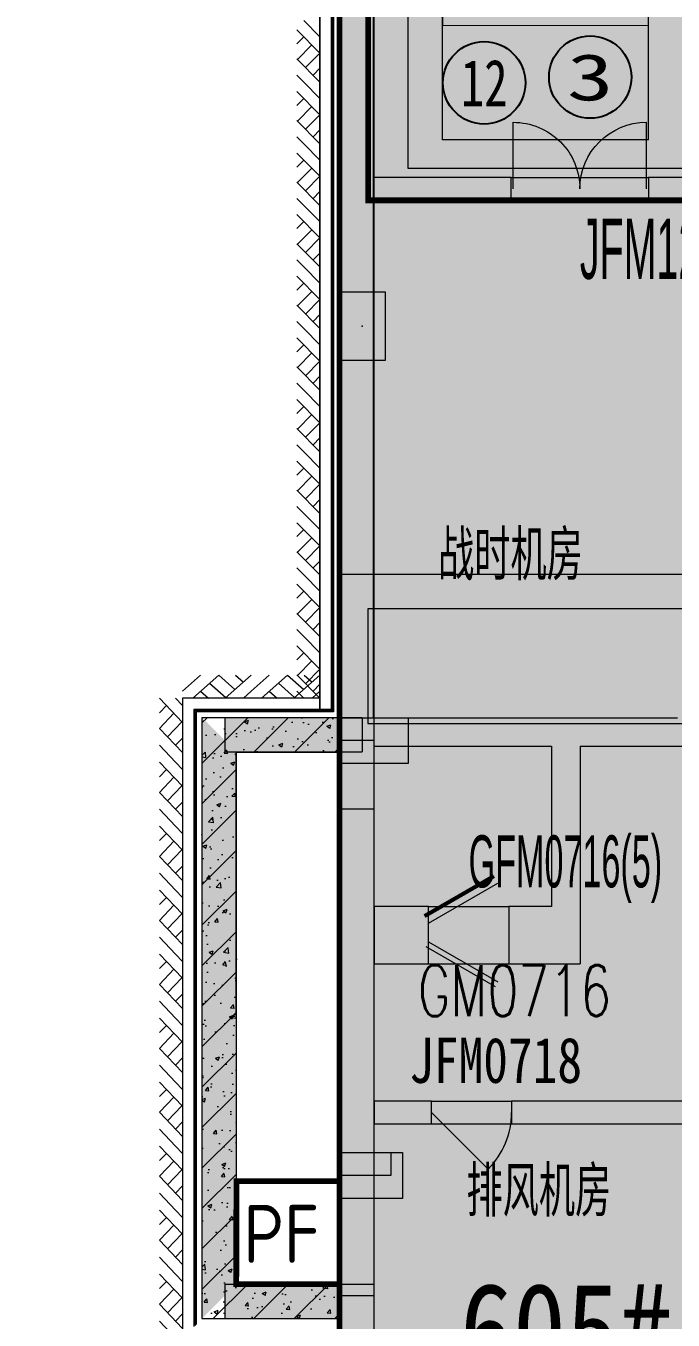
# Model space of a CAD drawing. Extents: x -264757 to 86229, y 4049843 to 4347093.
# Drawn here: x -84121 to -78470, y 4130945 to 4142253 of the extents above; entities that cross this region are included whole.
import ezdxf
from ezdxf.enums import TextEntityAlignment as Align

# ---------------------------------------------------------------- set-up
doc = ezdxf.new("R2010")
doc.units = 0
doc.header["$LTSCALE"] = 1000
doc.header["$MEASUREMENT"] = 0
doc.linetypes.add('DASH', pattern=[0.35, 0.25, -0.1])
for name, color, linetype in [('AX-01DK-PB01$0$AX-001DK-01-PB01-02$0$A-3-Htch(wall)', 8, 'Continuous'), ('AX-01DK-PB01$0$AX-03CK-02-PB01$0$AX-03CK-02-PB01$0$PUB_HATCH', 8, 'Continuous'), ('AX-01DK-PB01$0$AX-03CK-02-PB01$0$AX-03CK-02-PB01$0$人防$0$人防$0$A-WIND-IDEN', 8, 'Continuous'), ('AX-01DK-PB01$0$AX-03CK-02-PB01$0$AX-03CK-02-PB01$0$人防$0$人防$0$DOOR_FIRE_TEXT', 8, 'Continuous'), ('不利因素12-不满足一次性出车', 7, 'Continuous'), ('不利因素3-紧邻房间出入口', 7, 'Continuous'), ('普通车位', 7, 'Continuous')]:
    doc.layers.add(name, color=color, linetype=linetype)
doc.layers.add('AX-01DK-PB01$0$AX-03CK-02-PB01$0$AX-03CK-02-PB01$0$人防$0$WINDOW_TEXT', color=8, linetype='Continuous', plot=False)
doc.layers.add('WINDOW_TEXT', color=8, linetype='Continuous', plot=False)
doc.layers.add('无关图层', color=8, linetype='Continuous', lineweight=0)
doc.layers.add('车位归属楼栋范围线', color=7, linetype='Continuous', true_color=0x19e6c7)
doc.styles.add('-宋体', font='', dxfattribs={"width": 0.8})
doc.styles.add('AX-01DK-PB01$0$AX-03CK-02-PB01$0$AX-03CK-02-PB01$0$_TCH_DIM', font='SIMPLEX', dxfattribs={"bigfont": 'GBCBIG'})
doc.styles.add('AX-01DK-PB01$0$AX-03CK-02-PB01$0$AX-03CK-02-PB01$0$人防$0$_TCH_DIM', font='SIMPLEX', dxfattribs={"bigfont": 'GBCBIG'})
doc.styles.add('AX-01DK-PB01$0$AX-03CK-02-PB01$0$AX-03CK-02-PB01$0$人防$0$人防$0$_TCH_DIM', font='$ GAD E', dxfattribs={"width": 0.7, "bigfont": '$ GAD C'})
doc.styles.add('AX-01DK-PB01$1$AX-001DK-01-PB01-02$0$黑体', font='simhei.ttf')
doc.styles.add('AX-01DK-PB01-FJ$0$AX-001DK-01-PB01-02$0$Standard', font='gbenor.shx', dxfattribs={"bigfont": 'gbcbig.shx'})
doc.styles.add('SX-ACK-PB01-WNC-ALL$0$黑体', font='simhei.ttf')
doc.styles.add('黑体', font='simhei.ttf')
doc.styles.get('-宋体').set_extended_font_data('SimSun')

# ---------------------------------------------------------------- blocks, each defined once
blk = doc.blocks.new('A$C7e5eb487')
at = {"layer": '普通车位', "true_color": 0xf18f8e}
h = blk.add_hatch(color=11, dxfattribs=at)
h.dxf.hatch_style = 1
h.paths.add_polyline_path([(2400, 0), (2400, -5300), (0, -5300), (0, 0)])
blk = doc.blocks.new('普通车位')
at = {"layer": '无关图层'}
for p, q in [((-2.253, 3.186), (0.077, 3.764)), ((1.352, -1.38), (0.077, 3.764)), ((-1.889, 2.967), (-0.142, 3.4)), ((1.001, -1.21), (-0.142, 3.4)), ((-0.977, -1.958), (-2.253, 3.186)), ((-0.746, -1.643), (-1.889, 2.967)), ((-0.746, -1.643), (1.001, -1.21)), ((-0.977, -1.958), (1.352, -1.38))]:
    blk.add_line(p, q, dxfattribs=at)
for points in [[(0.074, 2.527), (0.879, 1.777)], [(-1.673, 2.094), (-2.033, 1.054)]]:
    blk.add_lwpolyline(points, dxfattribs=at)
blk.add_lwpolyline([(0.76, -0.239), (-0.987, -0.673), (-1.011, -0.575), (0.736, -0.142)], close=True, dxfattribs=at)
for centre, start, end in [((0.074, 2.527), 283.9287, 316.9845), ((-1.673, 2.094), 250.873, 283.9287)]:
    blk.add_arc(centre, 1.1, start, end, dxfattribs=at)
at = {"layer": '普通车位', "xscale": -0.0009999999999999812, "yscale": 0.0009999999999999812, "zscale": 0.0009999999999999812, "rotation": 13.92873520577783}
blk.add_blockref('A$C7e5eb487', (0.077, 3.764), dxfattribs=at)
blk = doc.blocks.new('SX-ACK-PB01-WNC-ALL$0$20200722.21182536')
at = {"layer": '不利因素3-紧邻房间出入口', "true_color": 0xe4d218}
h = blk.add_hatch(color=52, dxfattribs=at)
h.dxf.hatch_style = 1
edge = h.paths.add_edge_path()
edge.add_arc((360, 360), 360, 0, 360)
at = {"layer": '不利因素3-紧邻房间出入口'}
blk.add_circle((360, 360), 360, dxfattribs=at)
at = {"layer": '不利因素3-紧邻房间出入口', "style": 'SX-ACK-PB01-WNC-ALL$0$黑体', "width": 1.390625}
blk.add_text('3', height=407, dxfattribs=at).set_placement((156, 156), (564, 156), align=Align.FIT)
blk = doc.blocks.new('20200722.21185335')
at = {"layer": '不利因素12-不满足一次性出车', "true_color": 0x201adc}
h = blk.add_hatch(color=182, dxfattribs=at)
h.dxf.hatch_style = 1
edge = h.paths.add_edge_path()
edge.add_arc((360, 360), 360, 0, 360)
at = {"layer": '不利因素12-不满足一次性出车'}
blk.add_circle((360, 360), 360, dxfattribs=at)
at = {"layer": '不利因素12-不满足一次性出车', "style": '黑体', "width": 0.695313}
blk.add_text('12', height=407.3, dxfattribs=at).set_placement((156, 156), (564, 156), align=Align.FIT)
blk = doc.blocks.new('AX-01DK-PB01-RFTC')
at = {"layer": '无关图层'}
h = blk.add_hatch(color=251, dxfattribs=at)
h.dxf.hatch_style = 1
h.paths.add_polyline_path([(19773, -61220), (19773, -62171), (18423, -62170), (18423, -70471), (12324, -70471), (12323, -62170), (7773, -62170), (7777, -120370), (8177, -120370), (8177, -120315), (14323, -119683), (14322, -126122), (25972, -126122), (25972, -124922), (26822, -124926), (26822, -122452), (33923, -122452), (33923, -124922), (34773, -124922), (34773, -126122), (41373, -126125), (41373, -124372), (41823, -124372), (41823, -122152), (41447, -122152), (41447, -120270), (48923, -120270), (48923, -123125), (49323, -123125), (49323, -124675), (51824, -124674), (51824, -124055), (54717, -124055), (54717, -125871), (56816, -125871), (56816, -116250), (55967, -116250), (55967, -111420), (63072, -111420), (63072, -103570), (62080, -103570), (62073, -94584), (64569, -94584), (64573, -65385), (66999, -65385), (67002, -52470), (67402, -52470), (67397, -31965), (65807, -31965), (65807, -26418), (68456, -26418), (68457, -17070), (67422, -17070), (67422, -13843), (60301, -13843), (60302, -3770), (55750, -3770), (55750, -12070), (49652, -12070), (49649, -9275), (45355, -9275), (45349, -3821), (40751, -3820), (40750, -12070), (34663, -12070), (34649, -3820), (25757, -3820), (25757, -12071), (19650, -12071), (19650, -3820), (10752, -3820), (10751, -12072), (4662, -12071), (4661, -3769), (4150, -3770), (100, -3769), (100, -23171), (-701, -23171), (-701, -29550), (100, -29550), (11250, -29550), (11250, -32020), (12100, -32020), (12100, -32970), (10750, -32970), (10754, -41272), (4647, -41271), (4650, -32970), (1953, -32970), (1953, -34670), (100, -34670), (100, -57801), (9743, -57801), (9743, -57272), (13567, -57272), (13567, -56751), (15417, -56751), (15416, -58750), (18923, -58750), (18923, -61220)])
h.paths.add_polyline_path([(41812, -58753), (48919, -58753), (48919, -61220), (49773, -61220), (49773, -62170), (48419, -62173), (48426, -70475), (42319, -70475), (42324, -67872), (39323, -67876), (39323, -62423), (41812, -62423)], flags=16)
h.paths.add_polyline_path([(33923, -58751), (33923, -61220), (34773, -61220), (34773, -62170), (33423, -62171), (33430, -70475), (27323, -70475), (27323, -62171), (26373, -62170), (26373, -60670), (26815, -60670), (26823, -58751), (31623, -58751), (31623, -58751)], flags=16)
h.paths.add_polyline_path([(40754, -41272), (34647, -41271), (34650, -32970), (33700, -32970), (33700, -31470), (34142, -31470), (34150, -29551), (38951, -29551), (38950, -29550), (41250, -29550), (41250, -32020), (42100, -32020), (42100, -32970), (40750, -32970)], flags=16)
h.paths.add_polyline_path([(49647, -41270), (49655, -38470), (45349, -38475), (45349, -33220), (49142, -33220), (49142, -29550), (56249, -29550), (56250, -32020), (57100, -32020), (57100, -32970), (55749, -32970), (55754, -41271)], flags=16)
h.paths.add_polyline_path([(25764, -41272), (19657, -41271), (19657, -32970), (19150, -32970), (19150, -29550), (26257, -29550), (26250, -32020), (27100, -32020), (27100, -32970), (25757, -32970)], flags=16)
h.paths.add_polyline_path([(41812, -87950), (48919, -87950), (48919, -90420), (49773, -90420), (49773, -91370), (48419, -91370), (48428, -99684), (41519, -99659), (41519, -97070), (39326, -97074), (39319, -91620), (41822, -91620)], flags=16)
h.paths.add_polyline_path([(33925, -87950), (33923, -90420), (34773, -90420), (34773, -91370), (33425, -91370), (33428, -99683), (26519, -99658), (26523, -95371), (27330, -95371), (27324, -91371), (26373, -91370), (26373, -89870), (26823, -89870), (26823, -87951), (31623, -87951), (31623, -87951)], flags=16)
h.paths.add_polyline_path([(18923, -87950), (18922, -90419), (19772, -90419), (19772, -91369), (18420, -91369), (18427, -99677), (11523, -99666), (11523, -95370), (12323, -95370), (12323, -91370), (10974, -91370), (10974, -90420), (11823, -90420), (11823, -87950)], flags=16)
h.paths.add_polyline_path([(62209, -60116), (64273, -60116), (64273, -55267), (62209, -55267)], flags=16)
h.paths.add_polyline_path([(59799, -89432), (61752, -89432), (61752, -84521), (59799, -84521)], flags=16)
blk.add_lwpolyline([(14322, -126122), (14323, -119683), (8177, -120315), (8177, -120370), (7777, -120370), (7773, -62170)], dxfattribs=at)
blk = doc.blocks.new('AX-01DK-PB01$1$$LinePat$素土夯实')
at = {"layer": '无关图层'}
for p, q in [((0, -210), (210, 0)), ((120, -300), (420, 0)), ((420, 0), (608, -188)), ((495, -300), (795, 0)), ((615, 0), (705, -90)), ((315, -105), (502, -293)), ((210, -210), (300, -300)), ((705, -300), (795, -210))]:
    blk.add_line(p, q, dxfattribs=at)
blk = doc.blocks.new('SX-CK-PB001-WNC$1$20211103.13313888')
at = {"layer": '无关图层'}
h = blk.add_hatch(color=256, dxfattribs=at)
h.dxf.hatch_style = 1
h.paths.add_polyline_path([(0, 600), (400, 600), (400, 0), (0, 0)])
blk.add_lwpolyline([(0, 600), (400, 600), (400, 0), (0, 0)], close=True, dxfattribs=at)
blk.add_point((200, 300), dxfattribs=at)
blk = doc.blocks.new('AX-01DK-PB01$0$AX-03CK-02-PB01$0$AX-03CK-02-PB01$0$人防$0$人防$0$$DorLib2D$00000004')
at = {"layer": '无关图层'}
for p, q in [((-0.485, 0), (-0.485, 0.485)), ((0.485, 0), (0.485, 0.485))]:
    blk.add_line(p, q, dxfattribs=at)
at = {"layer": '无关图层', "lineweight": 13}
for centre, start, end in [((-0.485, 0), 0, 90), ((0.485, 0), 90, 180)]:
    blk.add_arc(centre, 0.485, start, end, dxfattribs=at)
blk = doc.blocks.new('AX-01DK-PB01$0$AX-03CK-02-PB01$0$AX-03CK-02-PB01$0$人防$0$人防$0$$DorLib2D$00000191')
at = {"layer": '无关图层'}
blk.add_line((-0.5, 0.15), (0.366, 0.65), dxfattribs=at)
at = {"layer": '无关图层', "const_width": 0.05}
blk.add_lwpolyline([(-0.55, 0.237), (0.316, 0.737)], dxfattribs=at)
blk = doc.blocks.new('AX-01DK-PB01$0$AX-03CK-02-PB01$0$AX-03CK-02-PB01$0$人防$0$$DorLib2D$00000181')
at = {"layer": '无关图层'}
for p, q in [((-0.533, 0.141), (0.333, 0.641)), ((-0.5, 0.083), (0.366, 0.583))]:
    blk.add_line(p, q, dxfattribs=at)
blk = doc.blocks.new('$DorLib2D$00000114')
at = {"layer": '无关图层'}
blk.add_line((0.5, 0), (-0.207, 0.707), dxfattribs=at)
blk.add_arc((0.5, 0), 1, 135, 180, dxfattribs=at)

msp = doc.modelspace()

# ---------------------------------------------------------------- hatches: boundary and pattern name
at = {"layer": 'AX-01DK-PB01$0$AX-001DK-01-PB01-02$0$A-3-Htch(wall)'}
for points in [[(-81283.6, 4152324.7), (-81383.6, 4152158), (-81383.6, 4140803.4), (-81083.6, 4140803.4), (-81083.6, 4152358)], [(-81083.6, 4140803.4), (-81383.6, 4140803.4), (-81383.6, 4136083), (-81183.6, 4136083), (-81083.6, 4136208)], [(-81183.6, 4136083), (-81383.6, 4136083), (-81383.6, 4135808), (-81083.6, 4135808), (-81083.6, 4135958)], [(-81383.6, 4135408), (-81383.6, 4107220.6), (-81083.6, 4107502.8), (-81083.6, 4135408)]]:
    msp.add_hatch(color=256, dxfattribs=at).paths.add_polyline_path(points)
at = {"layer": 'AX-01DK-PB01$0$AX-03CK-02-PB01$0$AX-03CK-02-PB01$0$PUB_HATCH'}
for points in [[(-81183.6, 4136083), (-81083.6, 4135958), (-79530.3, 4135958), (-79405.3, 4136041.4), (-79405.3, 4136208), (-81083.6, 4136208)], [(-79405.3, 4136041.4), (-79280.3, 4135958), (-78307.8, 4135958), (-78307.8, 4136124.7), (-78432.8, 4136208), (-79405.3, 4136208)], [(-79405.3, 4136041.4), (-79530.3, 4135958), (-79530.3, 4134558.4), (-79280.3, 4134058.4), (-79280.3, 4135958)], [(-81080.3, 4134058.4), (-80605.3, 4134058.4), (-80605.3, 4134558.4), (-81080.3, 4134558.4)], [(-79530.3, 4134558.4), (-79905.3, 4134558.4), (-79905.3, 4134058.4), (-79280.3, 4134058.4)]]:
    msp.add_hatch(color=256, dxfattribs=at).paths.add_polyline_path(points)
at = {"layer": '无关图层'}
h = msp.add_hatch(dxfattribs=at)
h.set_pattern_fill('钢筋混凝土', color=256, scale=100)
h.set_pattern_definition([(45, (-1, 0.0001), (-176.776695, 176.776695), []), (50, (-1, 0.0001), (717.26018, -62.752135), [75, -825]), (355, (-1, 0.0001), (-138.75133, 752.19213), [60, -660]), (100.4514, (58.8, -5.2), (578.50938, 689.43954), [63.74019, -701.14211]), (46.1842, (-1, 200), (1067.24105, -165.51901), [112.5, -1237.5]), (96.6356, (87.9, 186.2), (934.6627, 974.11787), [95.6103, -1051.713]), (351.1842, (-1, 200), (934.66195, 974.1186), [90, -990]), (21, (99, 150), (596.90705, -402.61889), [75, -825]), (326, (99, 150), (243.31533, 725.15005), [60, -660]), (71.4514, (148.74, 116.45), (840.22263, 322.5305), [63.74019, -701.14211]), (37.5, (-1, 0.0001), (12.159855, 332.893854), [0, -652, 0, -670, 0, -662.5]), (7.5, (-1, 0.0001), (263.069537, 394.411712), [0, -382, 0, -637, 0, -252.5]), (327.5, (-224, 0.0001), (533.822436, -22.554872), [0, -250, 0, -780, 0, -1035]), (317.5, (-324, 0.0001), (583.18617, 100.10498), [0, -325, 0, -518, 0, -735])])
h.paths.add_polyline_path([(-81384.5, 4152908), (-81384.5, 4136208), (-81084.5, 4136208), (-81084.5, 4152908)])
for points in [[(-81083.6, 4152458), (-81383.6, 4152158), (-81383.6, 4136209), (-81283.6, 4136042.3), (-81083.6, 4136009)], [(-82283.8, 4135909), (-82583.8, 4136209), (-82583.3, 4130957.9), (-82283.4, 4131257.9)], [(-82383.8, 4135909), (-81183.6, 4135909), (-81183.6, 4136209), (-82383.8, 4136209)], [(-80783.4, 4135808), (-81383.4, 4135808), (-81383.4, 4136208), (-80783.4, 4136208)], [(-81383.6, 4136009), (-81383.6, 4135808), (-81083.6, 4135808), (-81083.6, 4136009)], [(-81383.6, 4135408), (-81383.2, 4131257.9), (-81233.2, 4131132.9), (-81083.2, 4131157.9), (-81083.6, 4135408)], [(-80833.6, 4132008), (-81383.6, 4132008), (-81383.6, 4132408), (-80833.6, 4132408)], [(-82383.4, 4130957.9), (-81383.2, 4130957.9), (-81283.2, 4131091.2), (-81083.2, 4131257.9), (-82383.4, 4131257.9)], [(-81383.2, 4131157.9), (-81383.6, 4107408), (-81083.6, 4107408), (-81083.2, 4131157.9)]]:
    msp.add_hatch(color=256, dxfattribs=at).paths.add_polyline_path(points)
h = msp.add_hatch(dxfattribs=at)
h.set_pattern_fill('ARMORED', color=256, scale=50, style=0)
h.set_pattern_definition([(50, (-1289167.93, 3791894.28), (358.63009, -31.37607), [37.5, -412.5]), (355, (-1289167.93, 3791894.3), (-69.37567, 376.09607), [30, -330]), (100.4514, (-1289138.04, 3791891.67), (289.25469, 344.71977), [31.8701, -350.57106]), (46.1842, (-1289167.93, 3791994.3), (533.62052, -82.7595), [56.25, -618.75]), (96.6356, (-1289123.46, 3791987.4), (467.33135, 487.05894), [47.80514, -525.8565]), (351.1842, (-1289167.93, 3791994.3), (467.33097, 487.0593), [45, -495]), (21, (-1289117.93, 3791969.28), (298.453526, -201.309445), [37.5, -412.5]), (326, (-1289117.93, 3791969.3), (121.65767, 362.57502), [30, -330]), (71.4514, (-1289093.06, 3791952.5), (420.11131, 161.26525), [31.8701, -350.57106]), (37.5, (-1289167.93, 3791894.28), (6.079928, 166.446927), [0, -326, 0, -335, 0, -331.25]), (7.5, (-1289167.93, 3791894.28), (131.534769, 197.205856), [0, -191, 0, -318.5, 0, -126.25]), (327.5, (-1289279.43, 3791894.28), (266.911218, -11.277436), [0, -125, 0, -390, 0, -517.5]), (317.5, (-1289329.43, 3791894.28), (291.593085, 50.05249), [0, -162.5, 0, -259, 0, -367.5]), (45, (-1289167.93, 3791894.28), (-176.776695, 176.776695), [])])
h.paths.add_polyline_path([(-81383.4, 4136208), (-82583.4, 4136208), (-82583.3, 4130957.9), (-81383.3, 4130957.9), (-81383.3, 4131257.9), (-82283.3, 4131257.9), (-82283.4, 4135908), (-81383.4, 4135908)])
h = msp.add_hatch(dxfattribs=at)
h.set_pattern_fill('ARMORED', color=256, scale=100)
h.set_pattern_definition([(50, (-1150819.76, 3740220.52), (358.63009, -31.37607), [37.5, -412.5]), (355, (-1150819.76, 3740220.52), (-69.37567, 376.09607), [30, -330]), (100.4514, (-1150789.87, 3740217.9), (289.25469, 344.71977), [31.8701, -350.57106]), (46.1842, (-1150819.76, 3740320.52), (533.62052, -82.7595), [56.25, -618.75]), (96.6356, (-1150775.3, 3740313.63), (467.33135, 487.05894), [47.80514, -525.8565]), (351.1842, (-1150819.76, 3740320.5), (467.33097, 487.0593), [45, -495]), (21, (-1150769.76, 3740295.52), (298.453526, -201.309445), [37.5, -412.5]), (326, (-1150769.76, 3740295.52), (121.65767, 362.57502), [30, -330]), (71.4514, (-1150744.9, 3740278.75), (420.11131, 161.26525), [31.8701, -350.57106]), (37.5, (-1150819.76, 3740220.52), (6.079928, 166.446927), [0, -326, 0, -335, 0, -331.25]), (7.5, (-1150819.76, 3740220.52), (131.53477, 197.205856), [0, -191, 0, -318.5, 0, -126.25]), (327.5, (-1150931.26, 3740220.52), (266.911218, -11.277436), [0, -125, 0, -390, 0, -517.5]), (317.5, (-1150981.26, 3740220.52), (291.593085, 50.05249), [0, -162.5, 0, -259, 0, -367.5]), (45, (-1150819.76, 3740220.52), (-176.776695, 176.776695), [])])
h.paths.add_polyline_path([(-81083.4, 4135408), (-81383.4, 4135408), (-81383.4, 4123708), (-81083.4, 4123708)])
h.paths.add_polyline_path([(-81383.4, 4135808), (-81083.4, 4135808), (-81083.4, 4136208), (-81383.4, 4136208)])
h = msp.add_hatch(color=256, dxfattribs=at)
h.dxf.hatch_style = 1
h.paths.add_polyline_path([(-80783.4, 4135808), (-81383.4, 4135808), (-81383.4, 4136208), (-80783.4, 4136208)])
h = msp.add_hatch(color=256, dxfattribs=at)
h.dxf.hatch_style = 1
h.paths.add_polyline_path([(-80933.4, 4132408), (-80933.4, 4132208), (-81133.4, 4132208), (-81133.1, 4132208), (-81383.1, 4132208), (-81383.4, 4132408)])

# ---------------------------------------------------------------- linework, layer by layer
for p, q in [((-81083.6, 4152458), (-81083.6, 4136009)), ((-81083.6, 4152358), (-81083.6, 4140803.4)), ((-81453.9, 4136258.6), (-81453.9, 4152088)), ((-81443.9, 4136258.6), (-81443.9, 4152098)), ((-81433.9, 4152108), (-81433.9, 4136258.6)), ((-81383.6, 4152158), (-81383.6, 4136209)), ((-81383.6, 4152158), (-81383.6, 4140803.4)), ((-81553.9, 4151988), (-81553.9, 4136258.6)), ((-81553.9, 4136258.6), (-81553.9, 4151988)), ((-79883.9, 4140928.4), (-81083.6, 4140928.4)), ((-79883.9, 4140728.4), (-79883.9, 4140928.4)), ((-79883.9, 4140928.4), (-78683.9, 4140928.4)), ((-77383.5, 4140928.4), (-78683.9, 4140928.4)), ((-78683.9, 4140928.4), (-78683.9, 4140728.4)), ((-81383.6, 4140803.4), (-81383.6, 4136083)), ((-81083.6, 4140803.4), (-81083.6, 4136208)), ((-81083.6, 4140728.4), (-79883.9, 4140728.4)), ((-79883.9, 4140728.4), (-78683.9, 4140728.4)), ((-78683.9, 4140728.4), (-77583.5, 4140728.4)), ((-81553.9, 4136378.6), (-82754.3, 4136378.6)), ((-82754.3, 4136378.6), (-82753.9, 4130787.3)), ((-81553.9, 4136378.6), (-82754.3, 4136378.6)), ((-82754.3, 4136378.6), (-82753.9, 4130787.3)), ((-81433.9, 4136278.6), (-82654.3, 4136278.6)), ((-82654.3, 4136278.6), (-82653.9, 4130887.3)), ((-81433.9, 4136268.6), (-82644.3, 4136268.6)), ((-82644.3, 4136268.6), (-82643.9, 4130897.3)), ((-81433.9, 4136258.6), (-82634.3, 4136258.6)), ((-82634.3, 4136258.6), (-82633.9, 4130907.3)), ((-82583.8, 4136209), (-82583.3, 4130957.9)), ((-82383.8, 4136209), (-81183.6, 4136209)), ((-82383.8, 4136209), (-82383.8, 4135909)), ((-81183.6, 4136209), (-81183.6, 4135909)), ((-81083.6, 4136208), (-79405.3, 4136208)), ((-79405.3, 4136208), (-78432.8, 4136208)), ((-81383.6, 4136083), (-81383.6, 4135808)), ((-81383.6, 4136009), (-81383.6, 4135808)), ((-81083.6, 4136009), (-81383.6, 4136009)), ((-81083.6, 4136009), (-81083.6, 4135808)), ((-82383.8, 4135909), (-81183.6, 4135909)), ((-82283.8, 4135909), (-82283.4, 4131257.9)), ((-81083.6, 4135958), (-79530.3, 4135958)), ((-81083.6, 4135958), (-81083.6, 4135808)), ((-79530.3, 4135958), (-79530.3, 4134558.4)), ((-79280.3, 4135958), (-79280.3, 4134058.4)), ((-79280.3, 4135958), (-78307.8, 4135958)), ((-81083.6, 4135808), (-81383.6, 4135808)), ((-81083.6, 4135808), (-81383.6, 4135808)), ((-81383.6, 4135408), (-81383.2, 4131257.9)), ((-81083.6, 4135408), (-81383.6, 4135408)), ((-81383.6, 4135408), (-81383.6, 4107220.6)), ((-81083.6, 4135408), (-81383.6, 4135408)), ((-81083.6, 4135408), (-81083.2, 4131157.9)), ((-81083.6, 4135408), (-81083.6, 4107502.8)), ((-80605.3, 4134558.4), (-81080.3, 4134558.4)), ((-81080.3, 4134558.4), (-81080.3, 4134058.4)), ((-80605.3, 4134058.4), (-80605.3, 4134558.4)), ((-80605.3, 4134558.4), (-79905.3, 4134558.4)), ((-79530.3, 4134558.4), (-79905.3, 4134558.4)), ((-79905.3, 4134558.4), (-79905.3, 4134058.4)), ((-81080.3, 4134058.4), (-80605.3, 4134058.4)), ((-80605.3, 4134058.4), (-79905.3, 4134058.4)), ((-79905.3, 4134058.4), (-79280.3, 4134058.4)), ((-80579.6, 4132858.4), (-81079.8, 4132858.4)), ((-81079.8, 4132858.4), (-81079.8, 4132658.4)), ((-80579.6, 4132658.4), (-80579.6, 4132858.4)), ((-80579.6, 4132858.4, 0), (-79879.6, 4132858.4, 0)), ((-77083.8, 4132858.4), (-79879.6, 4132858.4)), ((-79879.6, 4132858.4), (-79879.6, 4132658.4)), ((-81079.8, 4132658.4), (-80579.6, 4132658.4)), ((-80579.6, 4132658.4, 0), (-79879.6, 4132658.4, 0)), ((-79879.6, 4132658.4), (-77083.8, 4132658.4)), ((-82383.4, 4131257.9), (-81083.2, 4131257.9)), ((-82383.4, 4131257.9), (-82383.4, 4130957.9)), ((-81383.2, 4131157.9), (-81383.6, 4107408)), ((-81083.2, 4131157.9), (-81383.2, 4131157.9)), ((-81083.2, 4131157.9), (-81083.6, 4107408)), ((-82383.4, 4130957.9), (-81383.2, 4130957.9))]:
    msp.add_line(p, q, dxfattribs=at)
for points in [[(-81384.5, 4152908), (-81384.5, 4136208), (-81084.5, 4136208), (-81084.5, 4152908)], [(-77534.3, 4136158), (-77534.3, 4137158), (-81133.9, 4137158), (-81133.9, 4136158)], [(-81383.4, 4136208), (-82583.4, 4136208), (-82583.3, 4130957.9), (-81383.3, 4130957.9), (-81383.3, 4131257.9), (-82283.3, 4131257.9), (-82283.4, 4135908), (-81383.4, 4135908)], [(-81383.4, 4136208), (-81083.4, 4136208), (-81083.4, 4123708), (-81383.4, 4123708)], [(-80783.4, 4135808), (-81383.4, 4135808), (-81383.4, 4136208), (-80783.4, 4136208)], [(-80783.4, 4135808), (-81383.4, 4135808), (-81383.4, 4136208), (-80783.4, 4136208)], [(-80833.6, 4132008), (-81383.6, 4132008), (-81383.6, 4132408), (-80833.6, 4132408)]]:
    msp.add_lwpolyline(points, close=True, dxfattribs=at)
msp.add_lwpolyline([(-77283.8, 4136158), (-77284.3, 4137458), (-81383.9, 4137458), (-81383.9, 4136158)], dxfattribs=at)
at = {"layer": '无关图层', "ltscale": 0.5}
msp.add_lwpolyline([(-80933.4, 4132408), (-80933.4, 4132208), (-81133.4, 4132208), (-81133.1, 4132208), (-81383.1, 4132208), (-81383.4, 4132408)], close=True, dxfattribs=at)
at = {"layer": '无关图层', "const_width": 50}
msp.add_lwpolyline([(-82283.7, 4131257.9), (-81383.8, 4131257.9), (-81383, 4132157.9), (-82282.9, 4132157.9)], close=True, dxfattribs=at)
at = {"layer": '车位归属楼栋范围线', "linetype": 'DASH', "ltscale": 5, "const_width": 50}
for points in [[(-81133.4, 4158725), (-81133.4, 4140728.4), (-77583.5, 4140728.4), (-77583.5, 4139928.4), (-36664.6, 4139928), (-36664.6, 4146883.7), (-33283.3, 4146883.7), (-33283.3, 4175514.4)], [(-81383.7, 4158458.2), (-81383.7, 4111561.9), (-81383.7, 4111561.9), (-69389.6, 4111578), (-69389.6, 4116758), (-63550.9, 4116758), (-63550.9, 4106342.3), (-55792.6, 4106342.3), (-55792.6, 4111326.9), (-40109.6, 4111326.9), (-40109.6, 4116758), (-26632, 4116758), (-26632, 4124008), (-27083.6, 4124008), (-27079.3, 4127908), (-30681.1, 4127906.7), (-30681.1, 4122795), (-36179.7, 4122799.3), (-36179.7, 4146571.2), (-33104.2, 4146571.2), (-33104.2, 4162892)]]:
    msp.add_lwpolyline(points, dxfattribs=at)

# ---------------------------------------------------------------- block references
at = {"layer": '不利因素12-不满足一次性出车'}
msp.add_blockref('20200722.21185335', (-80479.4, 4141395.3), dxfattribs=at)
at = {"layer": '不利因素3-紧邻房间出入口'}
msp.add_blockref('SX-ACK-PB01-WNC-ALL$0$20200722.21182536', (-79553.4, 4141445.3), dxfattribs=at)
at = {"layer": '无关图层'}
for name, p in [('AX-01DK-PB01-RFTC', (-89156.8, 4227579.4)), ('SX-CK-PB001-WNC$1$20211103.13313888', (-81384.5, 4139328))]:
    msp.add_blockref(name, p, dxfattribs=at)
at = {"layer": '无关图层', "yscale": 0.6666666666666666, "zscale": 0.6666666666666666}
for p, xscale, rotation in [((-81553.9, 4142299.4), 0.6770522795121154, 269.9999999998687), ((-81553.9, 4141761.1), 0.6770522795121154, 269.9999999998687), ((-81553.9, 4141222.9), 0.6770522795121154, 269.9999999998687), ((-81553.9, 4140684.6), 0.6770522795121154, 269.9999999998687), ((-81553.9, 4140146.4), 0.6770522795121154, 269.9999999998687), ((-81553.9, 4139608.1), 0.6770522795121154, 269.9999999998687), ((-81553.9, 4139069.9), 0.6770522795121154, 269.9999999998687), ((-81553.9, 4138531.6), 0.6770522795121154, 269.9999999998687), ((-81553.9, 4137993.4), 0.6770522795121154, 269.9999999998687), ((-81553.9, 4137455.1), 0.6770522795121154, 269.9999999998687), ((-81553.9, 4136916.8), 0.6770522795121154, 269.9999999998687), ((-82954.3, 4135819.4), 0.7033041735472882, 90.00420683164256), ((-82954.3, 4135260.3), 0.7033041735472882, 90.00420683164256), ((-82954.2, 4134701.2), 0.7033041735472882, 90.00420683164256), ((-82954.2, 4134142.1), 0.7033041735472882, 90.00420683164256), ((-82954.1, 4133582.9), 0.7033041735472882, 90.00420683164256), ((-82954.1, 4133023.8), 0.7033041735472882, 90.00420683164256), ((-82954, 4132464.7), 0.7033041735472882, 90.00420683164256), ((-82954, 4131905.6), 0.7033041735472882, 90.00420683164256), ((-82954, 4131346.4), 0.7033041735472882, 90.00420683164256), ((-82953.9, 4130787.3), 0.7033041735472882, 90.00420683164256)]:
    msp.add_blockref('AX-01DK-PB01$1$$LinePat$素土夯实', p, dxfattribs=dict(at, xscale=xscale, rotation=rotation))
at = {"layer": '无关图层'}
ref = msp.add_blockref('AX-01DK-PB01$0$AX-03CK-02-PB01$0$AX-03CK-02-PB01$0$人防$0$人防$0$$DorLib2D$00000004', (-79283.9, 4140828.4), dxfattribs=dict(at, xscale=-1200, yscale=1200, zscale=200, rotation=2.667554555208752e-06))
ref.add_attrib('A', 'JFM1221', (-79283.9, 4140042), dxfattribs={"layer": 'AX-01DK-PB01$0$AX-03CK-02-PB01$0$AX-03CK-02-PB01$0$人防$0$人防$0$DOOR_FIRE_TEXT', "height": 525, "rotation": 0, "style": 'AX-01DK-PB01$0$AX-03CK-02-PB01$0$AX-03CK-02-PB01$0$人防$0$人防$0$_TCH_DIM', "width": 0.49})
at = {"layer": '无关图层', "xscale": 0.7549751758952263, "yscale": 0.6666666666666666, "zscale": 0.6666666666666666}
for p in [(-82754.3, 4136578.6), (-82154.1, 4136578.6)]:
    msp.add_blockref('AX-01DK-PB01$1$$LinePat$素土夯实', p, dxfattribs=at)
at = {"layer": '无关图层'}
ref = msp.add_blockref('AX-01DK-PB01$0$AX-03CK-02-PB01$0$AX-03CK-02-PB01$0$人防$0$人防$0$$DorLib2D$00000191', (-80255.3, 4134308.4), dxfattribs=dict(at, xscale=700, yscale=700, zscale=500, rotation=5.696454225170077e-06))
ref.add_attrib('A', 'GFM0716(5)', (-80255.3, 4134725.4), dxfattribs={"layer": 'AX-01DK-PB01$0$AX-03CK-02-PB01$0$AX-03CK-02-PB01$0$人防$0$人防$0$A-WIND-IDEN', "height": 455, "rotation": 0.00001, "style": 'AX-01DK-PB01$0$AX-03CK-02-PB01$0$AX-03CK-02-PB01$0$人防$0$人防$0$_TCH_DIM', "width": 0.49})
ref = msp.add_blockref('AX-01DK-PB01$0$AX-03CK-02-PB01$0$AX-03CK-02-PB01$0$人防$0$$DorLib2D$00000181', (-80255.3, 4134308.4), dxfattribs=dict(at, xscale=-700, yscale=700, zscale=150, rotation=179.9999943035796))
ref.add_attrib('A', 'GM0716', (-80698.7, 4133600.4), dxfattribs={"layer": 'AX-01DK-PB01$0$AX-03CK-02-PB01$0$AX-03CK-02-PB01$0$人防$0$WINDOW_TEXT', "height": 446.25, "rotation": 359.99999, "style": 'AX-01DK-PB01$0$AX-03CK-02-PB01$0$AX-03CK-02-PB01$0$人防$0$_TCH_DIM', "width": 0.705882})
ref = msp.add_blockref('$DorLib2D$00000114', (-80229.6, 4132758.4), dxfattribs=dict(at, xscale=-700, yscale=-700, zscale=200, rotation=359.9999626027368))
ref.add_attrib('A', 'JFM0718', (-80775.1, 4133017.3), dxfattribs={"layer": 'WINDOW_TEXT', "height": 396.52, "rotation": 359.99996, "style": '-宋体', "width": 0.8})
at = {"layer": '普通车位', "extrusion": (0, 0, -1), "xscale": 1000.000000000019, "yscale": 1000.000000000019, "zscale": -1000.000000000019, "rotation": 346.0712647942222}
msp.add_blockref('普通车位', (79803.2, 4142672.9, 0), dxfattribs=at)

# ---------------------------------------------------------------- texts
at = {"layer": '无关图层'}
for s, height, style, p in [('战时机房', 438.87, 'AX-01DK-PB01$0$AX-03CK-02-PB01$0$AX-03CK-02-PB01$0$_TCH_DIM', (-80522.2, 4137408)), ('排风机房', 438.87, 'AX-01DK-PB01$0$AX-03CK-02-PB01$0$AX-03CK-02-PB01$0$_TCH_DIM', (-80273.8, 4131849.2)), ('PF', 506.38, 'AX-01DK-PB01-FJ$0$AX-001DK-01-PB01-02$0$Standard', (-82221.6, 4131444.2))]:
    msp.add_text(s, height=height, dxfattribs=dict(at, style=style)).set_placement(p)
at = {"layer": '无关图层', "style": 'AX-01DK-PB01$1$AX-001DK-01-PB01-02$0$黑体', "width": 0.85}
msp.add_text('605#', height=800, dxfattribs=at).set_placement((-80330.5, 4130468.1))

doc.saveas('drawing.dxf')
